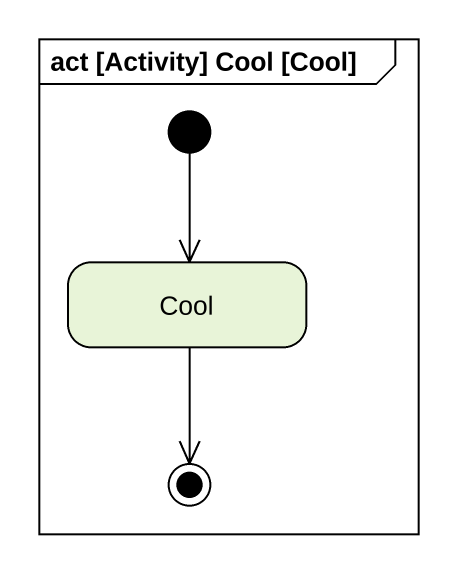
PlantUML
@startuml
mainframe act [Activity] Cool [Cool]
hide empty description
state Cool
[*] --> Cool
Cool --> [*]
@enduml
